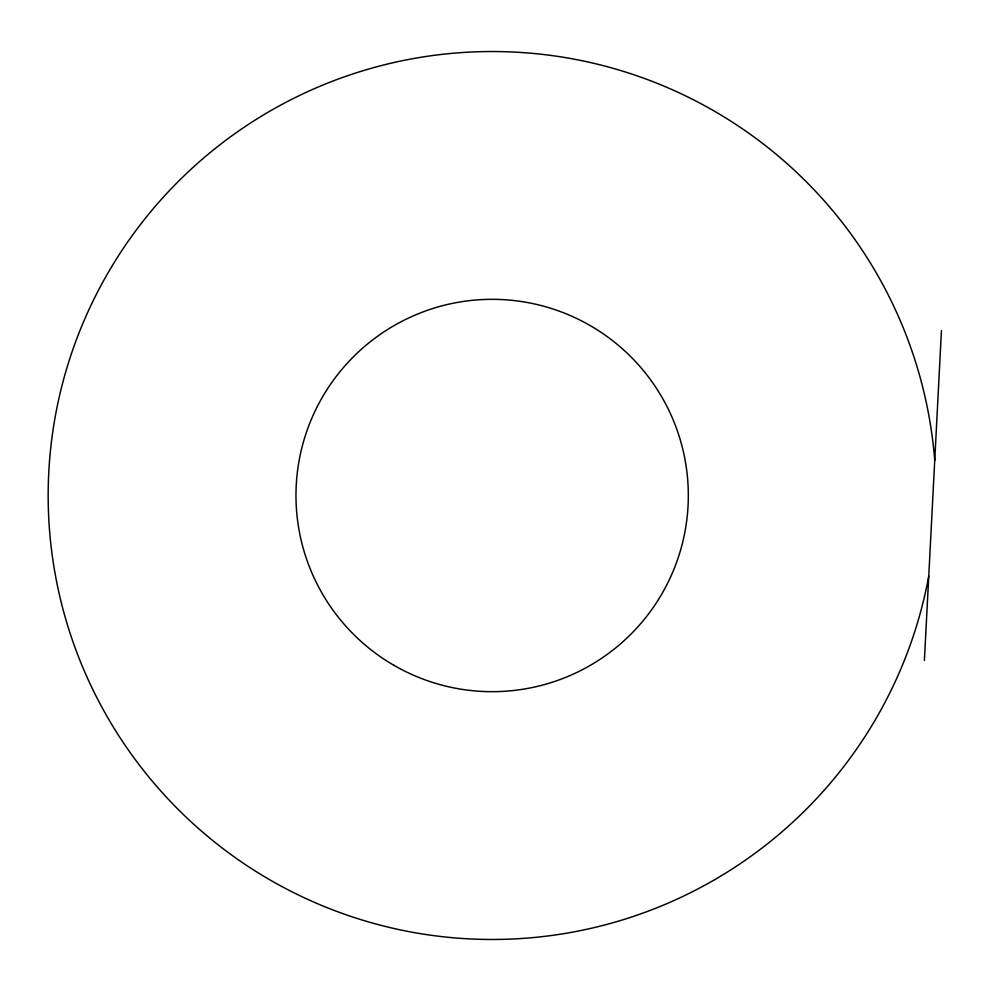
<?xml version="1.0" encoding="UTF-8"?>
<svg xmlns="http://www.w3.org/2000/svg" width="991" height="991" viewBox="0 0 991 991"><rect width="100%" height="100%" fill="white"/><g stroke="black" fill="none" stroke-linecap="round" stroke-linejoin="round"><path stroke-width="1.49" d="M924.392 660.489L941.45 330.511M928.753 576.093A443.993 443.993 0 0 1 234.582 857.141A443.993 443.993 0 0 1 273.243 109.233A443.993 443.993 0 0 1 934.736 460.344M394.059 665.395A196.181 196.181 0 0 0 688.324 495.5A196.181 196.181 0 0 0 394.059 325.605A196.181 196.181 0 0 0 394.059 665.395"/></g></svg>
